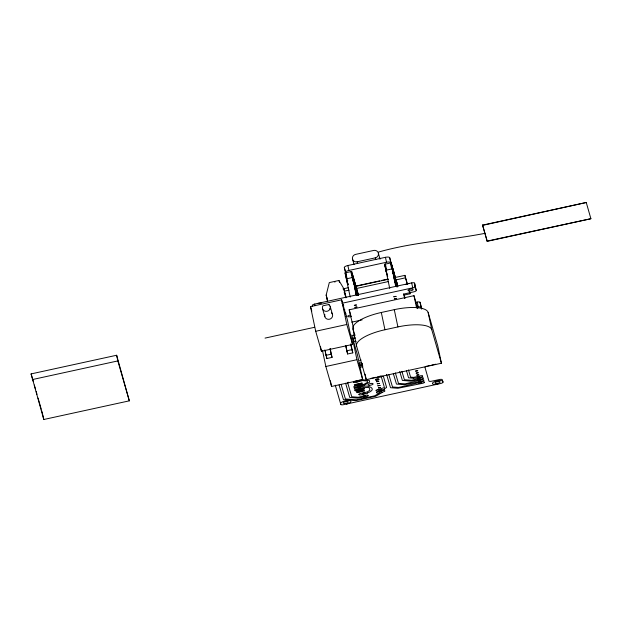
<?xml version="1.0" encoding="UTF-8"?>
<svg xmlns="http://www.w3.org/2000/svg" width="622" height="622" viewBox="0 0 622 622"><rect width="100%" height="100%" fill="white"/><g stroke="black" fill="none" stroke-linecap="round" stroke-linejoin="round"><path stroke-width="0.93" d="M364.267 390.989L356.911 392.692L356.375 391.86L364.064 390.181L364.274 390.927M384.435 389.248L378.176 390.826A2.123 0.661 -11.9 0 1 375.921 390.639A2.123 0.661 -11.9 0 1 377.811 389.551M379.887 392.785L374.677 395.81L356.414 399.798L345.428 398.959L341.214 384.746M382.04 392.575L375.719 396.261L355.745 400.622L343.468 399.682L339.107 385.065M327.545 301.647L326.161 295.069L329.302 282.59L338.936 280.483L343.772 288.577L346.19 297.713M350.225 297.083L345.055 272.895L351.64 271.464L353.615 279.853L352.767 279.783M346.415 274.613L345.708 275.025L346.159 276.572M351.446 273.517L352.293 273.587L352.736 275.134L352.029 275.546L352.876 275.616L354.641 283.43L353.934 283.842L354.781 283.912M353.941 284.293L352.612 277.575L353.319 277.163M346.345 277.466L347.473 282.839L347.029 281.292L347.737 280.88M352.697 279.682L353.405 279.278M356.429 295.364L353.195 279.605L353.91 279.192L353.459 277.645L352.612 277.575M353.366 281.579L352.907 279.986L353.35 281.813L354.058 281.401M353.195 279.605L354.042 279.675L354.493 281.222L353.778 281.626L356.764 295.326M389.73 288.468L384.637 264.264L391.222 262.826L393.12 271.239M356.841 295.116L354.369 283.655L355.076 283.251L354.626 281.696M390.958 264.785L391.666 264.373M354.369 283.655L355.209 283.725L355.66 285.273L354.952 285.685L356.966 295.551M355.807 287.488L355.1 287.893L355.947 287.963L354.493 281.222M385.959 270.531L386.666 270.119L385.345 263.852M356.39 289.51L355.683 289.922L356.53 289.992L355.076 283.251M357.432 295.52L356.492 291.042L357.199 290.63L356.756 289.082L355.908 289.012L357.23 295.279M356.266 291.951L356.981 291.539L355.66 285.273M392.28 271.052L392.987 270.64M395.74 285.84L392.7 270.982L393.407 270.578M356.492 291.042L357.339 291.112L357.782 292.659L357.075 293.071L357.448 294.859M393.563 272.786L392.855 273.19L393.703 273.26L392.241 266.519L391.533 266.931L392.381 267.001M396.268 286.711L393.283 273.011L393.99 272.599L389.691 257.663A3.981 1.244 -11.9 0 0 385.453 257.314L347.869 265.516A3.981 1.244 -11.9 0 0 344.331 267.561L346.174 275.289M396.346 286.501L393.866 275.041L394.573 274.629L394.13 273.081L393.283 273.011M393.866 275.041L394.713 275.111L395.157 276.658L394.021 277.249L394.869 277.319L395.312 278.866L394.605 279.278L395.452 279.348L395.895 280.895L395.188 281.307L396.035 281.377L396.478 282.924L395.771 283.337M344.184 310.02L344.806 309.663M396.75 286.003L395.996 282.427L396.704 282.015L396.253 280.468L395.413 280.398L396.727 286.664M395.996 282.427L396.836 282.497L397.287 284.044L396.579 284.456L396.953 286.244M345.949 316.598L346.858 316.069M359.221 365.86L362.408 365.122M358.567 363.365L361.693 362.649M378.479 252.073C413.156 242.176 449.582 240.255 484.919 233.351M364.383 385.08L369.693 382.087L369.297 380.392L362.626 379.84M364.298 385.096L355.255 387.335A1.33 0.412 -11.9 0 1 353.848 387.218L353.755 386.884A1.33 0.412 -11.9 0 1 354.929 386.208L364.072 384.287L367.548 382.273L367.322 381.177A1.33 0.412 -11.9 0 0 366.863 380.975L362.525 380.617M482.571 225.117L586.251 202.5L590.9 218.719L487.22 241.336L482.571 225.117L487.22 241.336M482.625 225.366L586.251 202.5M352.464 258.946A3.981 3.779 -16.1 0 0 357.129 261.8L375.276 257.842A3.981 3.779 -16.1 0 0 378.386 253.294A3.981 3.779 -16.1 0 0 373.713 250.441L355.574 254.398A3.981 3.779 -16.1 0 0 352.464 258.946L354.073 264.537M345.365 272.49A3.981 1.244 -11.9 0 1 348.911 270.446L386.495 262.251A3.981 1.244 -11.9 0 1 390.725 262.601L394.729 276.837L392.964 269.023L392.117 268.953L392.824 268.548L394.146 274.815L393.438 275.219L394.286 275.289M487.166 241.087L590.9 218.719M357.767 295.442L352.861 277.435L346.384 278.85L347.931 284.231M397.264 286.82L392.365 268.821L385.889 270.236L387.693 276.51M342.94 288.888L348.577 287.652M355.146 286.221L379.568 280.895M381.442 280.483L388.019 279.053M394.589 277.614L404.922 275.359L407.48 284.238M354.563 286.61L388.385 279.231M344.401 291.143L349.09 290.124M355.667 288.686L388.54 281.517M395.11 280.087L405.443 277.832L407.231 284.044M312.617 306.374A5.31 1.656 -11.9 0 1 312.563 306.265L312.322 305.433A2.651 0.832 -11.9 0 1 314.685 304.065L411.694 282.901A2.651 0.832 -11.9 0 1 414.509 283.134L416.242 290.466A2.651 0.832 -11.9 0 1 413.879 291.827L406.104 293.522A2.651 0.832 -11.9 0 0 403.74 294.89L404.782 298.506M310.502 306.599L341.61 299.82L347.356 319.778L352.55 344.44L321.45 351.228L315.704 331.269L310.502 306.599L311.809 311.14M328.82 304.523L322.888 305.814A3.981 3.779 -16.1 0 0 324.249 310.829A3.981 3.779 -16.1 0 0 329.598 309.663A3.981 3.779 -16.1 0 0 328.82 304.523L328.952 304.967M342.092 303.248L412.728 287.838A2.651 0.832 -11.9 0 1 415.55 288.072L416.242 290.466M31.1 373.908L116.641 355.248L129.322 400.84L43.781 419.5L31.1 373.908L33.238 381.333M404.401 295.03L410.038 293.802L409.696 292.161M353.661 328.641L349.191 309.81L413.995 295.675L417.735 308.66M32.297 379.583L117.83 360.923L129.322 400.84M415.48 302.44L417.207 302.067A2.651 0.832 -11.9 0 1 420.029 302.3L421.872 308.714M381.309 312.485L394.27 309.655A31.846 9.944 -11.9 0 1 428.13 312.454L437.787 345.98L441.426 363.248L366.257 379.645L356.6 346.112L352.962 328.851A31.846 9.944 -11.9 0 1 381.309 312.485L384.948 329.746A31.846 9.944 -11.9 0 0 356.6 346.112M265.042 338.104L314.631 327.281M416.515 307.377L418.241 306.996A2.651 0.832 -11.9 0 1 421.063 307.229L421.592 309.064M351.795 322.142L362.121 319.887M315.704 331.269L346.804 324.482L352.55 344.44M384.948 329.746L397.909 326.923A31.846 9.944 -11.9 0 1 431.769 329.714L441.426 363.248M325.951 355.325L331.137 354.198L332.055 357.393L326.869 358.521L324.816 349.945M346.687 350.808L351.873 349.673L352.791 352.868L347.605 353.996L345.552 345.42M325.842 366.49L356.942 359.703L362.688 379.661L331.58 386.449L325.842 366.49L322.437 350.357M362.424 363.963L359.228 364.663M355.955 380.897L358.404 380.369M359.096 380.213L362.47 379.879M428.216 365.845L429.942 365.472M431.668 365.091L435.128 364.337A2.651 0.832 -11.9 0 0 435.695 364.189M373.449 377.834L371.077 378.339M374.304 377.647L376.007 377.274M377.282 377.002L381.403 377.064L384.45 387.646L377.779 389.442M382.616 390.538L378.363 391.471A2.123 0.661 -11.9 0 0 376.473 392.56M379.855 392.622L378.759 392.855A2.123 0.661 -11.9 0 1 376.504 392.669M359.819 367.159L362.486 366.84M413.871 378.308L420.767 377.227A2.123 0.661 -11.9 0 0 422.657 376.139M392.7 270.982L393.547 271.052L394.869 277.319M347.667 280.779L346.819 280.709L346.376 279.161L347.084 278.749L345.762 272.49M396.797 285.218L397.645 285.288M353.35 281.813L354.198 281.883L352.736 275.134M357.292 293.841L358.14 293.903L358.591 295.458M416.53 306.102L417.759 306.203M342.559 304.749L343.523 304.827M342.971 305.666L343.717 305.729M344.798 312.835L345.498 312.897M345.109 313.745L346.057 313.822M413.653 378.308L408.545 377.803L406.477 370.634M380.081 375.999L383.409 376.364L386.604 387.459L384.886 388.54A2.123 0.661 -11.9 0 0 384.412 389.131M361.973 382.997L354.322 384.653L354.556 385.469L362.206 383.797L361.973 383.012M344.16 292.534L345.607 294.968M335.281 385.22L340.809 404.432A2.651 0.832 -11.9 0 0 343.632 404.658L440.64 383.502A2.651 0.832 -11.9 0 0 443.004 382.133L442.312 379.739A2.651 0.832 -11.9 0 0 439.49 379.506L431.715 381.2A2.651 0.832 -11.9 0 1 428.892 380.967L424.989 367.4A2.651 0.832 -11.9 0 1 427.353 366.031M443.004 382.133L442.763 381.302A5.31 1.656 -11.9 0 0 437.095 380.882A5.31 1.656 -11.9 0 0 432.399 383.587A5.31 1.656 -11.9 0 0 437.935 384.093M409.525 292.029L410.038 293.802M403.74 293.576L405.046 298.101M393.578 275.422L394.037 277.015M394.161 277.451L394.62 279.045M394.745 279.472L395.203 281.074M395.328 281.502L396.548 286.719M384.637 264.264L386.534 272.669M385.212 266.41L386.977 274.224M378.386 253.294L379.995 258.876M408.475 369.919L410.59 377.134L413.716 377.383L420.363 375.843A2.123 0.661 -11.9 0 1 422.626 376.022M375.276 257.842L375.805 259.662M401.89 371.35L404.386 379.723L411.577 380.299L420.946 377.865A2.123 0.661 -11.9 0 1 423.209 378.052M399.705 371.427L402.395 380.439L410.784 381.13L421.351 379.257A2.123 0.661 -11.9 0 0 423.24 378.168M395.335 372.889L398.469 383.362L405.109 383.867L421.529 379.894A2.123 0.661 -11.9 0 1 423.792 380.081M393.337 373.604L396.471 384.077L404.37 384.707L421.934 381.286A2.123 0.661 -11.9 0 0 423.823 380.19M357.129 261.8L357.658 263.619M388.789 374.46L392.521 386.993L398.624 387.444L422.12 381.924A2.123 0.661 -11.9 0 1 424.375 382.11M386.557 374.351L390.523 387.708L397.886 388.276L422.517 383.315A2.123 0.661 -11.9 0 0 424.406 382.219M354.657 286.066L355.115 287.659M355.24 288.095L355.698 289.689M355.823 290.124L357.044 295.333M344.331 267.561L345.397 271.285M345.055 272.895L347.029 281.292M347.612 283.321L348.063 284.868L347.682 283.08M349.191 309.81L351.065 316.303M352.962 328.851L354.843 335.367M338.936 280.483L339.464 282.31M330.158 306.382L332.459 314.367M326.161 295.069L327.475 299.633M329.987 308.559L330.111 309.01M347.76 383.028L351.733 396.743L358.288 397.295L365.845 395.258A2.123 0.661 -11.9 0 1 368.1 395.444M345.622 383.245L349.758 397.474L357.495 398.134L366.249 396.649A2.123 0.661 -11.9 0 0 368.138 395.561M322.554 308.737L324.855 316.722M34.303 385.049L35.641 389.691M36.177 391.549L36.978 394.332M38.043 398.041L41.254 409.183M41.791 411.041L42.591 413.824M340.809 404.432L340.568 403.592A5.31 1.656 -11.9 0 1 345.342 400.895A5.31 1.656 -11.9 0 1 350.948 401.353A5.31 1.656 -11.9 0 1 346.337 404.075M428.13 312.454L431.769 329.714M420.029 302.3L421.063 307.229M415.55 288.072L414.509 283.134L414.75 283.974A5.31 1.656 -11.9 0 1 414.54 284.612M417.207 302.067L418.241 306.996M411.694 282.901L412.728 287.838M413.995 295.675L416.592 308.007M404.922 275.359L405.443 277.832M397.287 284.044L397.855 286.726M396.704 282.015L397.645 286.493M396.253 280.468L397.575 286.734M395.157 276.658L396.478 282.924M394.573 274.629L396.035 281.377M393.99 272.599L395.452 279.348M394.449 277.07L396.284 286.027M391.222 262.826L392.544 269.093L391.697 269.023L390.375 262.756M392.365 268.821L396.066 286.493M389.691 257.663L390.725 262.601M392.871 272.537L394.962 282.909M395.281 284.246L395.662 286.058M385.453 257.314L386.495 262.251M386.239 269.987L386.62 271.775M394.27 309.655L397.909 326.923M357.782 292.659L358.35 295.349M357.199 290.63L358.14 295.108M356.756 289.082L358.078 295.349M354.042 279.675L355.364 285.933L354.517 285.863L355.224 285.459L353.459 277.645M351.64 271.464L352.962 277.723L352.114 277.653L350.792 271.394M352.861 277.435L356.631 295.582M354.252 285.63L356.227 295.147M355.387 291.741L355.768 293.545M347.869 265.516L348.911 270.446M347.068 279.978L347.441 281.766M365.106 374.195L366.257 379.645M343.772 288.577L345.7 297.736M362.688 379.661L357.487 354.999L351.749 335.033L356.942 359.703M353.257 338.959L353.77 341.424A2.651 0.832 -11.9 0 1 356.134 341.338M341.61 299.82L346.804 324.482M350.901 343.896L352.791 352.868M350.738 344.293L351.873 349.673M345.91 345.925L347.605 353.996M327.001 298.109L327.39 299.959M330.165 348.421L332.055 357.393M330.002 348.818L331.137 354.198M325.174 350.45L325.547 352.246M325.928 354.035L326.869 358.521M314.685 304.065L315.027 305.713M330.383 380.757L331.58 386.449M320.447 346.485L321.45 351.228M116.641 355.248L117.83 360.923M42.786 414.773L43.781 419.5M381.994 392.404L383.012 391.93A2.123 0.661 -11.9 0 0 384.901 390.841A2.123 0.661 -11.9 0 0 382.647 390.655M367.447 393.158L361.188 394.783A2.123 0.661 -11.9 0 1 358.933 394.597M367.4 392.995C378.308 388.921 368.208 385.034 363.403 386.332L355.465 388.066A1.33 0.412 -11.9 0 0 354.283 388.742L354.385 389.077A1.33 0.412 -11.9 0 0 355.792 389.193L363.505 387.498A2.255 0.708 -11.9 0 0 363.932 387.374L369.087 387.545L369.935 390.282L367.011 392.015L360.791 393.392A2.123 0.661 -11.9 0 0 358.902 394.48M361.918 380.82L355.66 382.437A2.123 0.661 -11.9 0 1 353.405 382.25A2.123 0.661 -11.9 0 1 355.294 381.162M361.048 359.99A2.651 0.832 -11.9 0 1 359.625 360.441M362.906 366.148A1.33 0.412 -11.9 0 1 361.965 365.977A1.33 0.412 -11.9 0 1 362.61 365.433M362.284 363.668A1.33 0.412 -11.9 0 1 361.289 363.551A1.33 0.412 -11.9 0 1 361.677 363.054M355.434 338.065A1.33 0.412 -11.9 0 1 353.584 338.135A1.33 0.412 -11.9 0 1 354.851 337.373M354.835 335.546A1.33 0.412 -11.9 0 1 353.148 335.787A1.33 0.412 -11.9 0 1 353.172 335.227A1.33 0.412 -11.9 0 1 354.867 334.83M351.127 316.536A2.651 0.832 -11.9 0 1 347.846 316.458A2.651 0.832 -11.9 0 1 350.427 315.004M415.201 285.529A2.651 0.832 -11.9 0 1 414.54 286.299M331.487 312.812A3.981 3.779 -16.1 0 1 331.876 317.671A3.981 3.779 -16.1 0 1 326.931 319A3.981 3.779 -16.1 0 1 324.847 314.6M348.304 382.188A3.981 3.779 -16.1 0 1 347.962 382.312M405.987 284.511A5.31 1.656 -11.9 0 1 408.981 283.492M317.391 303.474A5.31 1.656 -11.9 0 1 321.45 303.209M394.752 276.572A3.981 1.244 -11.9 0 1 394.301 277.365M393.71 271.635A3.981 1.244 -11.9 0 1 392.816 272.731M379.163 257.796A3.981 3.779 -16.1 0 1 380.019 259.016M342.699 304.485A3.981 1.244 -11.9 0 1 342.87 305.946M334.675 282.054A3.981 1.244 -11.9 0 1 335.04 281.991M342.66 302.572A3.981 1.244 -11.9 0 1 342.061 303.155M376.085 379.723L378.293 379.319L376.1 379.669M376.668 381.752L378.876 381.34L376.675 381.721M377.251 383.774L379.459 383.346L377.259 383.751M377.834 385.803L380.042 385.376L377.834 385.803M378.417 387.833L380.625 387.405L378.417 387.833M379 389.862L381.208 389.434L379.008 389.831M379.583 391.891L381.791 391.487L379.607 391.837M415.582 371.101L417.797 370.696L415.605 371.046M416.172 373.13L418.381 372.726L416.188 373.076M416.756 375.159L418.964 374.755L416.771 375.105M417.339 377.189L419.547 376.784L417.346 377.157M417.922 379.218L420.122 378.782L417.93 379.187M418.505 381.247L420.705 380.812L418.505 381.247M419.088 383.269L421.296 382.841L419.088 383.269M358.754 389.862L360.908 389.458L358.762 389.838M354.322 305.394L356.523 304.974L354.361 305.316M354.905 307.423L357.106 307.004L354.913 307.385M357.689 386.138L359.843 385.764L357.689 386.138M358.225 387.996L360.371 387.592L358.264 387.926M393.819 296.772L396.027 296.36L393.819 296.772M394.402 298.801L396.611 298.389L394.402 298.801M354.89 390.585L355.722 390.981A1.773 0.552 -11.9 0 0 356.328 390.88L363.567 389.302A1.773 0.552 -11.9 0 0 364.158 389.139L364.717 388.501L363.94 388.4A1.773 0.552 -11.9 0 0 363.334 388.501L356.095 390.08A1.773 0.552 -11.9 0 0 355.512 390.235L354.913 390.554M359.78 383.766L356.67 384.443L356.865 385.104L359.975 384.427L359.78 383.766M361.732 390.554L358.622 391.23L358.816 391.891L361.926 391.215L361.732 390.554M378.876 379.474L378.736 378.977A1.648 0.513 -11.9 0 0 376.986 378.829A1.648 0.513 -11.9 0 0 375.517 379.677L375.665 380.174A1.648 0.513 -11.9 0 0 377.414 380.314A1.648 0.513 -11.9 0 0 378.876 379.474M369.266 385.352A2.651 0.832 -11.9 0 0 373.13 383.867A2.651 0.832 -11.9 0 0 369.188 383.898A2.651 0.832 -11.9 0 0 369.266 385.352M436.325 383.447A2.651 0.832 -11.9 0 0 440.189 381.962A2.651 0.832 -11.9 0 0 436.247 381.994A2.651 0.832 -11.9 0 0 436.325 383.447M344.502 403.476A2.651 0.832 -11.9 0 0 348.367 401.991A2.651 0.832 -11.9 0 0 344.425 402.03A2.651 0.832 -11.9 0 0 344.502 403.476M356.95 381.768A1.33 0.412 -11.9 0 0 358.886 381.029A1.33 0.412 -11.9 0 0 356.919 381.045A1.33 0.412 -11.9 0 0 356.95 381.768M363.808 396.797A1.33 0.412 -11.9 0 0 365.736 396.051A1.33 0.412 -11.9 0 0 363.769 396.066A1.33 0.412 -11.9 0 0 363.808 396.797M362.999 393.998A1.33 0.412 -11.9 0 0 364.935 393.26A1.33 0.412 -11.9 0 0 362.968 393.275A1.33 0.412 -11.9 0 0 362.999 393.998M409.292 290.979A2.651 0.832 -11.9 0 0 413.202 289.51A2.651 0.832 -11.9 0 0 409.299 289.51A2.651 0.832 -11.9 0 0 409.292 290.979"/></g></svg>
